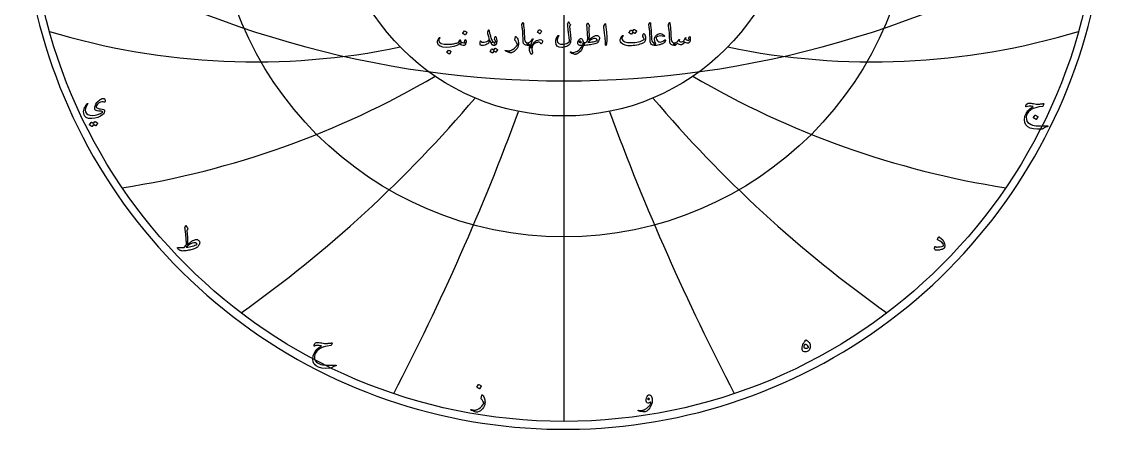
# Model space of a CAD drawing. Header units: millimetres. Extents: x -80 to 80, y -80 to 82.
# Drawn here: x -80.4 to 80.4, y -80.4 to -20 of the extents above; entities that cross this region are included whole.
import ezdxf

# ---------------------------------------------------------------- set-up
doc = ezdxf.new("R2010")
doc.units = ezdxf.units.MM
for name, color, linetype in [('CUT_OUTER', 1, 'Continuous'), ('ENGRAVE', 7, 'Continuous'), ('ENGRAVE_FINE', 8, 'Continuous'), ('TEXT', 5, 'Continuous')]:
    doc.layers.add(name, color=color, linetype=linetype)

msp = doc.modelspace()

# ---------------------------------------------------------------- linework, layer by layer
at = {"layer": 'CUT_OUTER'}
msp.add_arc((-0.0002, -0.0002), 80.3699, 149.413866, 87.803582, dxfattribs=at)
at = {"layer": 'ENGRAVE'}
for points in [[(0, -79.2), (0, 79.2)], [(0, -79.2), (0, -33.9362)]]:
    msp.add_lwpolyline(points, dxfattribs=at)
for radius in [79.2, 51.8435, 33.9362]:
    msp.add_circle((0, 0), radius, dxfattribs=at)
for centre, radius, start, end in [((-45.7349, 79.2151), 105.1402, 253.125475, 281.775865), ((45.7349, 79.2151), 105.1402, 258.224135, 286.874525), ((-85.845, 85.845), 132.0094, 278.882702, 300.370494), ((85.845, 85.845), 132.0094, 239.629506, 261.117298), ((-157.1939, 90.7559), 188.7705, 305.399857, 319.725052), ((157.1939, 90.7559), 188.7705, 220.274948, 234.600143), ((-349.9692, 93.774), 366.0051, 332.527684, 339.690281), ((349.9692, 93.774), 366.0051, 200.309719, 207.472316)]:
    msp.add_arc(centre, radius, start, end, dxfattribs=at)
at = {"layer": 'ENGRAVE_FINE'}
msp.add_arc((0, 118.9871), 147.7245, 237.678517, 302.321483, dxfattribs=at)
at = {"layer": 'TEXT'}
for points in [[(-6.0914, -20.1269), (-6.0823, -20.1128), (-6.0738, -20.1035), (-6.0659, -20.0988), (-6.0586, -20.0988), (-6.0475, -20.1049), (-6.0375, -20.1234), (-6.0287, -20.1541), (-6.0211, -20.1972), (-5.9825, -20.547), (-5.9509, -20.8705), (-5.9263, -21.1676), (-5.9087, -21.4384), (-5.8974, -21.6699), (-5.887, -21.8775), (-5.8775, -22.061), (-5.8689, -22.2206), (-5.8614, -22.3561), (-5.8554, -22.4677), (-5.8509, -22.5552), (-5.8478, -22.6187), (-5.8062, -22.809), (-5.7143, -22.9489), (-5.572, -23.0385), (-5.3794, -23.0777), (-5.3259, -23.0918), (-5.2916, -23.1246), (-5.2767, -23.1761), (-5.2811, -23.2464), (-5.303, -23.357), (-5.3267, -23.4361), (-5.3522, -23.4835), (-5.3794, -23.4993), (-5.6505, -23.4636), (-5.8502, -23.3564), (-5.9784, -23.1779), (-6.0352, -22.9279), (-6.0441, -22.8083), (-6.0521, -22.6884), (-6.0593, -22.5682), (-6.0656, -22.4478), (-6.0713, -22.327), (-6.0767, -22.206), (-6.0819, -22.0846), (-6.0867, -21.963), (-6.0955, -21.731), (-6.1078, -21.5221), (-6.1236, -21.3364), (-6.1429, -21.1737), (-6.1657, -21.0176), (-6.1921, -20.8511), (-6.2219, -20.6745), (-6.2553, -20.4876), (-6.2597, -20.4539), (-6.2588, -20.4232), (-6.2527, -20.3953), (-6.2413, -20.3705)], [(0.644, -20.0145), (0.6522, -20.0001), (0.6628, -19.9899), (0.6756, -19.9837), (0.6909, -19.9817), (0.7061, -19.9843), (0.719, -19.9922), (0.7295, -20.0054), (0.7377, -20.0239), (0.7813, -20.1313), (0.8279, -20.2241), (0.8773, -20.3023), (0.9297, -20.3658), (0.9453, -20.3886), (0.9497, -20.415), (0.9429, -20.4448), (0.9251, -20.4782), (0.9136, -20.4943), (0.9028, -20.5098), (0.8926, -20.5247), (0.8829, -20.5391), (0.8738, -20.5525), (0.8653, -20.5648), (0.8574, -20.576), (0.8501, -20.5859), (0.8378, -20.6041), (0.829, -20.6257), (0.8238, -20.6509), (0.822, -20.6796), (0.8276, -20.7605), (0.8349, -20.8488), (0.844, -20.9444), (0.8548, -21.0473), (0.8671, -21.1575), (0.8806, -21.275), (0.8952, -21.3999), (0.911, -21.5321), (0.9287, -21.6639), (0.9444, -21.7879), (0.958, -21.904), (0.9696, -22.0122), (0.9794, -22.1127), (0.9877, -22.206), (0.9946, -22.2919), (1, -22.3705), (1.0062, -22.6032), (0.9871, -22.8236), (0.9429, -23.0318), (0.8735, -23.2276), (0.8059, -23.3427), (0.7014, -23.4489), (0.56, -23.5464), (0.3817, -23.6351), (0.1885, -23.7086), (0.007, -23.7604), (-0.1628, -23.7906), (-0.3208, -23.7991), (-0.7166, -23.7446), (-1, -23.5953), (-1.171, -23.3512), (-1.2295, -23.0122), (-1.209, -22.7595), (-1.1429, -22.5122), (-1.031, -22.2701), (-0.8735, -22.0332), (-0.8615, -22.0195), (-0.849, -22.011), (-0.8358, -22.0078), (-0.822, -22.0098), (-0.8074, -22.0154), (-0.7963, -22.0227), (-0.7886, -22.0318), (-0.7845, -22.0426), (-0.7816, -22.0587), (-0.7822, -22.0742), (-0.7863, -22.0891), (-0.7939, -22.1035), (-0.9014, -22.3128), (-0.9754, -22.4911), (-1.0161, -22.6383), (-1.0234, -22.7546), (-0.9453, -23.0048), (-0.7764, -23.1796), (-0.5167, -23.2789), (-0.1663, -23.3026), (0.1496, -23.2683), (0.418, -23.189), (0.6391, -23.0646), (0.8127, -22.8951), (0.809, -22.8132), (0.8027, -22.7177), (0.7938, -22.6083), (0.7822, -22.4852), (0.7677, -22.3481), (0.75, -22.1966), (0.7291, -22.0307), (0.7049, -21.8506), (0.6821, -21.6647), (0.6604, -21.4817), (0.6399, -21.3017), (0.6206, -21.1246), (0.6028, -20.9504), (0.5867, -20.7791), (0.5723, -20.6108), (0.5597, -20.4454), (0.541, -20.2862), (0.5419, -20.268), (0.5445, -20.251), (0.5489, -20.2352), (0.555, -20.2206)], [(3.5012, -20.1831), (3.5123, -20.1711), (3.5223, -20.1632), (3.5311, -20.1594), (3.5387, -20.1597), (3.5477, -20.1638), (3.5562, -20.1714), (3.5641, -20.1825), (3.5715, -20.1972), (3.6012, -20.2604), (3.6294, -20.3189), (3.6562, -20.3728), (3.6815, -20.422), (3.7057, -20.4659), (3.7289, -20.504), (3.7513, -20.5362), (3.7729, -20.5625), (3.7887, -20.5842), (3.7939, -20.607), (3.7887, -20.631), (3.7729, -20.6562), (3.6792, -20.7733), (3.6672, -20.7935), (3.6593, -20.8166), (3.6555, -20.8427), (3.6558, -20.8716), (3.671, -21.0927), (3.6839, -21.2873), (3.6944, -21.4557), (3.7026, -21.5976), (3.7087, -21.7136), (3.7131, -21.8037), (3.7158, -21.8681), (3.7167, -21.9068), (3.7156, -22.0209), (3.7126, -22.1293), (3.7074, -22.2317), (3.7003, -22.3283), (3.6913, -22.4191), (3.6809, -22.504), (3.6691, -22.583), (3.6558, -22.6562), (3.974, -22.4126), (4.2494, -22.2253), (4.4822, -22.0941), (4.6722, -22.0192), (4.7568, -21.9993), (4.8326, -21.9911), (4.8996, -21.9946), (4.9579, -22.0098), (5.0401, -22.0526), (5.1183, -22.1199), (5.1924, -22.2118), (5.2623, -22.3283), (5.2732, -22.3561), (5.2776, -22.388), (5.2755, -22.424), (5.267, -22.4642), (5.2205, -22.6082), (5.1651, -22.7452), (5.101, -22.8752), (5.0281, -22.9981), (4.9573, -23.0772), (4.8572, -23.1457), (4.7278, -23.2036), (4.5691, -23.251), (4.3567, -23.298), (4.1458, -23.3406), (3.9364, -23.3788), (3.7284, -23.4126), (3.5221, -23.4418), (3.3179, -23.4659), (3.1158, -23.4851), (2.9157, -23.4993), (2.8932, -23.4928), (2.8724, -23.4735), (2.8534, -23.4413), (2.8361, -23.3962), (2.8209, -23.3409), (2.8127, -23.2873), (2.8115, -23.2355), (2.8173, -23.1855), (2.8305, -23.1418), (2.8513, -23.1094), (2.8797, -23.088), (2.9157, -23.0777), (2.9636, -23.0751), (3.0088, -23.0719), (3.0514, -23.0681), (3.0914, -23.0637), (3.1287, -23.0593), (3.1634, -23.0555), (3.1954, -23.0523), (3.2248, -23.0496), (3.4871, -22.7967), (3.4895, -22.7857), (3.4918, -22.7715), (3.4942, -22.7541), (3.4965, -22.7335), (3.4989, -22.7096), (3.5012, -22.6825), (3.5035, -22.6522), (3.5059, -22.6187), (3.5079, -22.5823), (3.5094, -22.5432), (3.5103, -22.5015), (3.5106, -22.4571), (3.5106, -22.4104), (3.5106, -22.3617), (3.5106, -22.3109), (3.5106, -22.2581), (3.51, -22.1983), (3.5082, -22.1269), (3.5053, -22.0438), (3.5012, -21.9489), (3.4959, -21.843), (3.4895, -21.7264), (3.4819, -21.5994), (3.4731, -21.4618), (3.4529, -21.1565), (3.4344, -20.915), (3.4178, -20.7373), (3.4028, -20.6234), (3.3908, -20.5502), (3.3829, -20.4946), (3.3791, -20.4565), (3.3794, -20.436), (3.3936, -20.3974), (3.4081, -20.3611), (3.4229, -20.3271), (3.438, -20.2955), (3.4533, -20.2657), (3.469, -20.237), (3.4849, -20.2095), (3.5012, -20.1831)], [(6.0445, -20.3611), (6.0893, -20.2744), (6.1253, -20.244), (6.1526, -20.2698), (6.171, -20.3517), (6.2787, -21.4993), (6.3428, -22.2036), (6.3572, -22.7663), (6.3218, -23.1872), (6.2366, -23.4665), (6.2211, -23.4893), (6.2073, -23.5016), (6.1953, -23.5034), (6.1851, -23.4946), (6.1769, -23.4808), (6.171, -23.463), (6.1675, -23.441), (6.1663, -23.415), (6.1663, -23.2121), (6.1569, -22.9969), (6.1382, -22.7695), (6.1101, -22.5297), (6.104, -22.4671), (6.0855, -22.2979), (6.0548, -22.0221), (6.0117, -21.6398), (5.9087, -20.792), (5.9064, -20.7469), (5.9087, -20.7054), (5.9157, -20.6673), (5.9274, -20.6328)], [(12.7331, -20.1269), (12.7422, -20.1128), (12.7507, -20.1035), (12.7586, -20.0988), (12.7659, -20.0988), (12.777, -20.1049), (12.787, -20.1234), (12.7958, -20.1541), (12.8034, -20.1972), (12.842, -20.547), (12.8736, -20.8705), (12.8982, -21.1676), (12.9158, -21.4384), (12.927, -21.6699), (12.9374, -21.8775), (12.947, -22.061), (12.9556, -22.2206), (12.9631, -22.3561), (12.9691, -22.4677), (12.9736, -22.5552), (12.9767, -22.6187), (13.0182, -22.809), (13.1102, -22.9489), (13.2524, -23.0385), (13.4451, -23.0777), (13.4986, -23.0918), (13.5329, -23.1246), (13.5478, -23.1761), (13.5434, -23.2464), (13.5215, -23.357), (13.4977, -23.4361), (13.4723, -23.4835), (13.4451, -23.4993), (13.174, -23.4636), (12.9743, -23.3564), (12.8461, -23.1779), (12.7893, -22.9279), (12.7804, -22.8083), (12.7723, -22.6884), (12.7652, -22.5682), (12.7589, -22.4478), (12.7532, -22.327), (12.7477, -22.206), (12.7426, -22.0846), (12.7378, -21.963), (12.729, -21.731), (12.7167, -21.5221), (12.7009, -21.3364), (12.6816, -21.1737), (12.6587, -21.0176), (12.6324, -20.8511), (12.6025, -20.6745), (12.5692, -20.4876), (12.5648, -20.4539), (12.5657, -20.4232), (12.5718, -20.3953), (12.5832, -20.3705)], [(15.6324, -20.1269), (15.6415, -20.1128), (15.65, -20.1035), (15.6579, -20.0988), (15.6652, -20.0988), (15.6763, -20.1049), (15.6863, -20.1234), (15.6951, -20.1541), (15.7027, -20.1972), (15.7413, -20.547), (15.7729, -20.8705), (15.7975, -21.1676), (15.8151, -21.4384), (15.8264, -21.6699), (15.8368, -21.8775), (15.8463, -22.061), (15.8549, -22.2206), (15.8624, -22.3561), (15.8684, -22.4677), (15.8729, -22.5552), (15.876, -22.6187), (15.9176, -22.809), (16.0095, -22.9489), (16.1517, -23.0385), (16.3444, -23.0777), (16.3979, -23.0918), (16.4322, -23.1246), (16.4471, -23.1761), (16.4427, -23.2464), (16.4208, -23.357), (16.3971, -23.4361), (16.3716, -23.4835), (16.3444, -23.4993), (16.0733, -23.4636), (15.8736, -23.3564), (15.7454, -23.1779), (15.6886, -22.9279), (15.6797, -22.8083), (15.6716, -22.6884), (15.6645, -22.5682), (15.6582, -22.4478), (15.6525, -22.327), (15.6471, -22.206), (15.6419, -22.0846), (15.6371, -21.963), (15.6283, -21.731), (15.616, -21.5221), (15.6002, -21.3364), (15.5809, -21.1737), (15.5581, -21.0176), (15.5317, -20.8511), (15.5019, -20.6745), (15.4685, -20.4876), (15.4641, -20.4539), (15.465, -20.4232), (15.4711, -20.3953), (15.4825, -20.3705)], [(-15.3608, -22.881), (-15.3562, -22.8834), (-15.352, -22.8857), (-15.348, -22.888), (-15.3444, -22.8904), (-15.3407, -22.893), (-15.3368, -22.8962), (-15.3325, -22.9), (-15.328, -22.9044), (-15.2902, -22.9489), (-15.2753, -23.0122), (-15.2832, -23.0941), (-15.3139, -23.1948), (-15.3423, -23.256), (-15.3713, -23.2944), (-15.4009, -23.3099), (-15.431, -23.3026), (-15.4462, -23.2952), (-15.4591, -23.292), (-15.4697, -23.2929), (-15.4779, -23.2979), (-15.8619, -23.5081), (-16.3209, -23.6562), (-16.8549, -23.7423), (-17.4638, -23.7663), (-17.9562, -23.7241), (-18.328, -23.6117), (-18.5792, -23.429), (-18.7097, -23.1761), (-18.7299, -23.0567), (-18.7343, -22.9372), (-18.7229, -22.8178), (-18.6957, -22.6983), (-18.6585, -22.5927), (-18.6125, -22.4958), (-18.5578, -22.4077), (-18.4943, -22.3283), (-18.4823, -22.3184), (-18.4697, -22.3119), (-18.4565, -22.309), (-18.4427, -22.3096), (-18.4299, -22.3151), (-18.4193, -22.3225), (-18.4111, -22.3315), (-18.4053, -22.3424), (-18.4026, -22.3529), (-18.4041, -22.3658), (-18.4097, -22.381), (-18.4193, -22.3986), (-18.4872, -22.4981), (-18.5317, -22.5953), (-18.5528, -22.6901), (-18.5505, -22.7827), (-18.4392, -23.0145), (-18.1804, -23.1808), (-17.7741, -23.2815), (-17.2203, -23.3166), (-17.0682, -23.3143), (-16.9164, -23.3072), (-16.7649, -23.2955), (-16.6137, -23.2791), (-16.4637, -23.2581), (-16.3157, -23.2323), (-16.1697, -23.2019), (-16.0259, -23.1667), (-15.8862, -23.1269), (-15.7718, -23.0871), (-15.6825, -23.0473), (-15.6184, -23.0075), (-15.5936, -22.9864), (-15.5709, -22.9606), (-15.5503, -22.9302), (-15.5317, -22.8951), (-15.5143, -22.8558), (-15.4972, -22.8131), (-15.4803, -22.7668), (-15.4638, -22.7171), (-15.4574, -22.7019), (-15.4474, -22.689), (-15.4339, -22.6784), (-15.417, -22.6702), (-15.3988, -22.6659), (-15.3818, -22.6667), (-15.366, -22.6729), (-15.3514, -22.6843), (-15.3397, -22.7001), (-15.3327, -22.7194), (-15.3303, -22.7423), (-15.3327, -22.7686)], [(-14.7706, -21.34), (-14.7647, -21.3342), (-14.7565, -21.3307), (-14.746, -21.3295), (-14.7331, -21.3307), (-14.6421, -21.3675), (-14.5563, -21.4126), (-14.4758, -21.4659), (-14.4006, -21.5274), (-14.3932, -21.5367), (-14.39, -21.5461), (-14.3909, -21.5555), (-14.3959, -21.5648), (-14.616, -21.9208), (-14.6242, -21.9293), (-14.6348, -21.9314), (-14.6476, -21.927), (-14.6629, -21.9161), (-14.676, -21.9068), (-14.6968, -21.8927), (-14.7252, -21.874), (-14.7612, -21.8506), (-14.8054, -21.8225), (-14.8584, -21.7897), (-14.9202, -21.7522), (-14.9907, -21.71), (-15.0001, -21.703), (-15.0048, -21.696), (-15.0048, -21.689), (-15.0001, -21.6819)], [(-11.1078, -21.2791), (-11.0809, -21.4019), (-11.0516, -21.5268), (-11.02, -21.6537), (-10.986, -21.7826), (-10.9497, -21.9142), (-10.9111, -22.049), (-10.8701, -22.1871), (-10.8268, -22.3283), (-10.7392, -22.5824), (-10.6593, -22.7733), (-10.587, -22.9009), (-10.5223, -22.9653), (-10.4658, -23.0037), (-10.4087, -23.0578), (-10.3511, -23.1278), (-10.2928, -23.2136), (-10.2378, -23.3198), (-10.2225, -23.3998), (-10.2471, -23.4533), (-10.3115, -23.4806), (-10.5197, -23.4595), (-10.7038, -23.3213), (-10.8639, -23.066), (-11.0001, -22.6937), (-11.003, -22.6875), (-11.0071, -22.6831), (-11.0124, -22.6805), (-11.0188, -22.6796), (-11.0235, -22.6805), (-11.0282, -22.6831), (-11.0329, -22.6875), (-11.0375, -22.6937), (-11.0507, -22.754), (-11.0668, -22.8178), (-11.0858, -22.8851), (-11.1078, -22.956), (-11.1318, -23.023), (-11.157, -23.0789), (-11.1833, -23.1237), (-11.2108, -23.1574), (-11.3098, -23.2437), (-11.4333, -23.3201), (-11.5815, -23.3866), (-11.7542, -23.4431), (-11.9298, -23.4849), (-12.082, -23.5028), (-12.2109, -23.4967), (-12.3162, -23.4665), (-12.4064, -23.391), (-12.4474, -23.2581), (-12.4392, -23.0678), (-12.3818, -22.8201), (-12.3763, -22.8119), (-12.3689, -22.8061), (-12.3599, -22.8026), (-12.349, -22.8014), (-12.3361, -22.8029), (-12.3256, -22.8072), (-12.3174, -22.8146), (-12.3116, -22.8248), (-12.2893, -22.8766), (-12.2647, -22.9197), (-12.2378, -22.9539), (-12.2085, -22.9794), (-12.1172, -23.0133), (-11.9931, -23.0215), (-11.8361, -23.004), (-11.6464, -22.9606), (-11.4442, -22.8957), (-11.287, -22.8225), (-11.1748, -22.7411), (-11.1078, -22.6515), (-11.0967, -22.5608), (-11.1148, -22.4056), (-11.1623, -22.186), (-11.2389, -21.9021), (-11.2758, -21.7525), (-11.2975, -21.6316), (-11.3039, -21.5394), (-11.2952, -21.4759), (-11.2062, -21.2229), (-11.1965, -21.1963), (-11.1863, -21.1773), (-11.1754, -21.1658), (-11.164, -21.162), (-11.15, -21.1694), (-11.1359, -21.1913), (-11.1219, -21.2279), (-11.1078, -21.2791)], [(-10.1617, -22.792), (-10.1892, -22.7461), (-10.2155, -22.7065), (-10.2407, -22.6735), (-10.2647, -22.6468), (-10.282, -22.624), (-10.2916, -22.5976), (-10.2937, -22.5678), (-10.2881, -22.5344), (-10.1898, -22.1784), (-10.176, -22.1474), (-10.1581, -22.1386), (-10.1362, -22.1521), (-10.1101, -22.1878), (-10.0709, -22.2636), (-10.0375, -22.3553), (-10.01, -22.4627), (-9.9884, -22.5859), (-9.9758, -22.7042), (-9.9708, -22.8201), (-9.9734, -22.9337), (-9.9837, -23.045), (-10.0004, -23.1418), (-10.0223, -23.2265), (-10.0495, -23.2988), (-10.082, -23.3588), (-10.1221, -23.4033), (-10.1769, -23.4384), (-10.2463, -23.4642), (-10.3303, -23.4806), (-10.4163, -23.4838), (-10.4966, -23.47), (-10.5709, -23.4393), (-10.6394, -23.3916), (-10.6924, -23.331), (-10.7202, -23.2616), (-10.7228, -23.1834), (-10.7003, -23.0965), (-10.6643, -23.0253), (-10.6218, -22.9805), (-10.573, -22.9621), (-10.5176, -22.97), (-10.39, -23.0007), (-10.2788, -23.004), (-10.1839, -22.9797), (-10.1055, -22.9279), (-10.1037, -22.9141), (-10.1125, -22.8869), (-10.1318, -22.8462), (-10.1617, -22.792)], [(-7.1687, -22.1925), (-7.166, -22.184), (-7.1628, -22.1773), (-7.159, -22.1723), (-7.1546, -22.1691), (-7.1414, -22.1679), (-7.1253, -22.1738), (-7.1063, -22.1866), (-7.0844, -22.2065), (-6.9989, -22.3081), (-6.9251, -22.4255), (-6.863, -22.5587), (-6.8127, -22.7077), (-6.7735, -22.8681), (-6.7495, -23.0262), (-6.7407, -23.182), (-6.7471, -23.3354), (-6.7887, -23.5373), (-6.8572, -23.7311), (-6.9526, -23.9167), (-7.075, -24.0941), (-7.2214, -24.2549), (-7.3888, -24.3857), (-7.5773, -24.4867), (-7.7869, -24.5578), (-7.8431, -24.5698), (-7.8993, -24.5731), (-7.9556, -24.5675), (-8.0118, -24.5532), (-8.1413, -24.5079), (-8.2583, -24.4659), (-8.3626, -24.4271), (-8.4544, -24.3916), (-8.5333, -24.3592), (-8.599, -24.3301), (-8.6515, -24.3042), (-8.6909, -24.2815), (-8.6991, -24.2745), (-8.705, -24.2674), (-8.7085, -24.2604), (-8.7097, -24.2534), (-8.7088, -24.2443), (-8.7061, -24.2358), (-8.7018, -24.2279), (-8.6956, -24.2206), (-8.6877, -24.215), (-8.678, -24.2124), (-8.6666, -24.2127), (-8.6535, -24.2159), (-8.5732, -24.2374), (-8.4965, -24.2551), (-8.4234, -24.2691), (-8.3537, -24.2792), (-8.2869, -24.2854), (-8.2225, -24.2879), (-8.1605, -24.2866), (-8.1008, -24.2815), (-8.0412, -24.272), (-7.9796, -24.2575), (-7.9159, -24.238), (-7.8502, -24.2136), (-7.7824, -24.1839), (-7.7126, -24.1486), (-7.6407, -24.1078), (-7.5668, -24.0614), (-7.3592, -23.9121), (-7.1815, -23.7499), (-7.0337, -23.5748), (-6.9157, -23.3869), (-6.9081, -23.3717), (-6.904, -23.3541), (-6.9034, -23.3342), (-6.9064, -23.3119), (-6.9555, -23.1805), (-7.0328, -23.0344), (-7.1382, -22.8737), (-7.2717, -22.6983), (-7.2776, -22.6872), (-7.2811, -22.6773), (-7.2822, -22.6685), (-7.2811, -22.6609)], [(-4.63, -23.4618), (-4.6815, -23.5725), (-4.719, -23.689), (-4.7424, -23.8114), (-4.7518, -23.9396), (-4.7477, -24.0731), (-4.7307, -24.2112), (-4.7008, -24.3541), (-4.6581, -24.5016), (-4.6528, -24.5212), (-4.6511, -24.5379), (-4.6528, -24.5517), (-4.6581, -24.5625), (-4.8267, -24.8014), (-4.8422, -24.8187), (-4.856, -24.8283), (-4.868, -24.8304), (-4.8783, -24.8248), (-5.0387, -24.5499), (-5.1171, -24.2124), (-5.1136, -23.8122), (-5.0281, -23.3494), (-5.1098, -23.415), (-5.1956, -23.4618), (-5.2855, -23.4899), (-5.3794, -23.4993), (-5.3996, -23.4931), (-5.4181, -23.4747), (-5.4348, -23.444), (-5.4497, -23.4009), (-5.4582, -23.375), (-5.4649, -23.3488), (-5.4699, -23.3223), (-5.4731, -23.2955), (-5.4754, -23.2688), (-5.4778, -23.2423), (-5.4801, -23.2161), (-5.4825, -23.1902), (-5.4795, -23.1427), (-5.4614, -23.1082), (-5.428, -23.0865), (-5.3794, -23.0777), (-5.1883, -23.035), (-5.0082, -22.9302), (-4.8393, -22.7633), (-4.6815, -22.5344), (-4.6602, -22.5054), (-4.6382, -22.4887), (-4.6157, -22.4844), (-4.5925, -22.4923), (-4.5756, -22.5072), (-4.5668, -22.5239), (-4.5662, -22.5423), (-4.5738, -22.5625), (-4.6152, -22.6357), (-4.6552, -22.7101), (-4.6937, -22.7856), (-4.7307, -22.8623), (-4.7663, -22.9402), (-4.8004, -23.0192), (-4.833, -23.0994), (-4.8642, -23.1808), (-4.9333, -23.4024), (-4.9719, -23.5941), (-4.9801, -23.756), (-4.9579, -23.888), (-4.9558, -23.8921), (-4.9544, -23.8951), (-4.9535, -23.8968), (-4.9532, -23.8974), (-4.9529, -23.8968), (-4.952, -23.8951), (-4.9506, -23.8921), (-4.9485, -23.888), (-4.92, -23.8209), (-4.8905, -23.7551), (-4.8602, -23.6909), (-4.8291, -23.6281), (-4.7967, -23.5665), (-4.7629, -23.5057), (-4.7276, -23.4459), (-4.6909, -23.3869), (-4.6643, -23.3459), (-4.6405, -23.3213), (-4.6198, -23.3131), (-4.6019, -23.3213), (-4.5931, -23.3389), (-4.5949, -23.3681), (-4.6072, -23.4091), (-4.63, -23.4618)], [(-3.7073, -21.1667), (-3.7014, -21.1609), (-3.6932, -21.1574), (-3.6827, -21.1562), (-3.6698, -21.1574), (-3.5788, -21.1942), (-3.493, -21.2393), (-3.4125, -21.2926), (-3.3373, -21.3541), (-3.3299, -21.3634), (-3.3267, -21.3728), (-3.3276, -21.3822), (-3.3326, -21.3915), (-3.5527, -21.7475), (-3.5609, -21.756), (-3.5715, -21.7581), (-3.5843, -21.7537), (-3.5996, -21.7428), (-3.6127, -21.7335), (-3.6335, -21.7194), (-3.6619, -21.7007), (-3.6979, -21.6773), (-3.7421, -21.6492), (-3.7951, -21.6164), (-3.8569, -21.5789), (-3.9274, -21.5367), (-3.9368, -21.5297), (-3.9415, -21.5227), (-3.9415, -21.5157), (-3.9368, -21.5086)], [(2.822, -23.5508), (2.7123, -23.9364), (2.5281, -24.2592), (2.2696, -24.5195), (1.9368, -24.7171), (1.8902, -24.7371), (1.8443, -24.7552), (1.7989, -24.7711), (1.7541, -24.785), (1.7102, -24.7966), (1.6675, -24.8055), (1.6259, -24.8118), (1.5855, -24.8155), (1.4848, -24.8011), (1.3513, -24.7487), (1.185, -24.6583), (0.986, -24.5297), (0.9646, -24.5113), (0.952, -24.4934), (0.9482, -24.4762), (0.9532, -24.4595), (0.9643, -24.4466), (0.9789, -24.4407), (0.9971, -24.4419), (1.0187, -24.4501), (1.2257, -24.5172), (1.4579, -24.5169), (1.7152, -24.4492), (1.9977, -24.3143), (2.2284, -24.1577), (2.4192, -23.9735), (2.5703, -23.7619), (2.6815, -23.5227), (2.6806, -23.5142), (2.678, -23.5075), (2.6736, -23.5025), (2.6675, -23.4993), (2.5062, -23.4899), (2.3689, -23.4712), (2.2556, -23.4431), (2.1663, -23.4056), (2.0972, -23.3476), (2.0539, -23.2674), (2.0363, -23.165), (2.0445, -23.0403), (2.0471, -23.0237), (2.0504, -23.0069), (2.0542, -22.9898), (2.0586, -22.9724), (2.0635, -22.9543), (2.0691, -22.9355), (2.0752, -22.9157), (2.082, -22.8951), (2.137, -22.7613), (2.2038, -22.6503), (2.2822, -22.5622), (2.3724, -22.4969), (2.4646, -22.4612), (2.5492, -22.4618), (2.6262, -22.4987), (2.6956, -22.5719), (2.7562, -22.6738), (2.8021, -22.792), (2.8334, -22.9267), (2.8501, -23.0777), (2.8594, -23.0776), (2.8683, -23.0772), (2.8769, -23.0764), (2.8853, -23.0754), (2.8936, -23.0744), (2.9022, -23.0736), (2.9112, -23.0732), (2.9204, -23.0731), (2.952, -23.0798), (2.9766, -23.1), (2.9942, -23.1337), (3.0047, -23.1808), (3.0091, -23.2326), (3.0082, -23.285), (3.0021, -23.338), (2.9907, -23.3916), (2.9757, -23.4387), (2.959, -23.4724), (2.9406, -23.4926), (2.9204, -23.4993), (2.8314, -23.4993), (2.8308, -23.5078), (2.8291, -23.5192), (2.8261, -23.5335), (2.822, -23.5508)], [(4.5082, -22.4407), (4.4845, -22.4416), (4.4602, -22.4442), (4.4353, -22.4486), (4.4099, -22.4548), (4.1798, -22.5452), (3.9532, -22.6714), (3.7301, -22.8333), (3.5106, -23.0309), (3.7298, -23.0104), (3.938, -22.9864), (4.135, -22.9589), (4.3209, -22.9279), (4.4956, -22.893), (4.6593, -22.8541), (4.8118, -22.8111), (4.9532, -22.7639), (4.9664, -22.7584), (4.9731, -22.751), (4.9734, -22.742), (4.9672, -22.7311), (4.8665, -22.6076), (4.7565, -22.518), (4.637, -22.4624), (4.5082, -22.4407)], [(11.8806, -21.7569), (11.9121, -21.7964), (11.9409, -21.84), (11.9671, -21.8877), (11.9907, -21.9396), (12.0116, -21.9952), (12.0299, -22.0543), (12.0456, -22.117), (12.0586, -22.1831), (12.0756, -22.316), (12.0797, -22.4478), (12.0709, -22.5783), (12.0493, -22.7077), (12.0165, -22.8231), (11.9743, -22.9161), (11.9228, -22.987), (11.8619, -23.0356), (11.6687, -23.1378), (11.4638, -23.2288), (11.2471, -23.3087), (11.0188, -23.3775), (10.7788, -23.4346), (10.527, -23.4794), (10.2635, -23.5119), (9.9884, -23.5321), (9.4725, -23.5268), (9.0492, -23.4548), (8.7184, -23.316), (8.4801, -23.1105), (8.3824, -22.9498), (8.3373, -22.7768), (8.3449, -22.5915), (8.4052, -22.3939), (8.4256, -22.3513), (8.4491, -22.3078), (8.4759, -22.2635), (8.5059, -22.2182), (8.5391, -22.1721), (8.5756, -22.1252), (8.6152, -22.0773), (8.6581, -22.0286), (8.6725, -22.0148), (8.6874, -22.0063), (8.7029, -22.0031), (8.719, -22.0051), (8.7299, -22.0092), (8.7389, -22.0168), (8.7463, -22.028), (8.7518, -22.0426), (8.7544, -22.0564), (8.753, -22.0695), (8.7474, -22.0821), (8.7378, -22.0941), (8.6977, -22.1418), (8.6616, -22.1913), (8.6297, -22.2425), (8.6019, -22.2955), (8.5829, -22.3462), (8.5727, -22.3951), (8.5712, -22.4422), (8.5785, -22.4876), (8.7249, -22.7525), (9.0001, -22.9384), (9.404, -23.0452), (9.9368, -23.0731), (10.2297, -23.0618), (10.5089, -23.0373), (10.7742, -22.9997), (11.0258, -22.9489), (11.264, -22.885), (11.489, -22.8078), (11.7007, -22.7175), (11.8994, -22.614), (11.8801, -22.5174), (11.8361, -22.4103), (11.7676, -22.2926), (11.6745, -22.1644), (11.6716, -22.1521), (11.6722, -22.1293), (11.6763, -22.0959), (11.6839, -22.052), (11.686, -22.0476), (11.6874, -22.0438), (11.6883, -22.0406), (11.6886, -22.0379), (11.7038, -21.9782), (11.7261, -21.9115), (11.7553, -21.8377), (11.7916, -21.7569), (11.8077, -21.7323), (11.8279, -21.7241), (11.8522, -21.7323), (11.8806, -21.7569)], [(10.3537, -21.1339), (10.3596, -21.1281), (10.3677, -21.1246), (10.3783, -21.1234), (10.3912, -21.1246), (10.4373, -21.1418), (10.4819, -21.1609), (10.5251, -21.1816), (10.5668, -21.2042), (10.6074, -21.2288), (10.647, -21.2557), (10.6858, -21.285), (10.7237, -21.3166), (10.731, -21.3263), (10.7343, -21.3365), (10.7334, -21.3473), (10.7284, -21.3588), (10.5036, -21.7147), (10.4974, -21.7194), (10.4884, -21.7194), (10.4764, -21.7147), (10.4614, -21.7054), (10.4512, -21.6967), (10.4345, -21.6849), (10.4114, -21.6698), (10.3818, -21.6515), (10.3455, -21.6297), (10.3022, -21.6041), (10.2518, -21.5747), (10.1944, -21.5414), (10.0165, -21.8178), (10.0083, -21.8263), (9.9977, -21.8283), (9.9848, -21.8239), (9.9696, -21.8131), (9.9564, -21.8037), (9.9357, -21.7897), (9.9073, -21.7709), (9.8713, -21.7475), (9.8271, -21.7194), (9.7741, -21.6866), (9.7123, -21.6492), (9.6417, -21.607), (9.6344, -21.6), (9.6312, -21.593), (9.6321, -21.5859), (9.6371, -21.5789), (9.8666, -21.237), (9.8724, -21.2311), (9.8806, -21.2276), (9.8912, -21.2264), (9.904, -21.2276), (9.9433, -21.2403), (9.9813, -21.2551), (10.0182, -21.272), (10.0539, -21.2908), (10.0885, -21.3115), (10.1218, -21.3336), (10.154, -21.3571), (10.1851, -21.3822)], [(15.0235, -22.7358), (14.8971, -23.0168), (14.881, -23.0447), (14.8654, -23.0672), (14.8505, -23.0845), (14.8362, -23.0965), (14.7633, -23.1464), (14.6851, -23.1931), (14.6017, -23.2366), (14.513, -23.2768), (14.4193, -23.3144), (14.3209, -23.35), (14.2179, -23.3835), (14.1102, -23.415), (13.9088, -23.4642), (13.7308, -23.4946), (13.5762, -23.5063), (13.4451, -23.4993), (13.395, -23.4765), (13.3619, -23.4314), (13.3458, -23.364), (13.3467, -23.2745), (13.3587, -23.1937), (13.376, -23.1339), (13.3985, -23.0953), (13.4263, -23.0777), (13.431, -23.0777), (13.4357, -23.0777), (13.4404, -23.0777), (13.4451, -23.0777), (13.4799, -23.0813), (13.5141, -23.0824), (13.5478, -23.0813), (13.5809, -23.0777), (13.5241, -22.9937), (13.4802, -22.9009), (13.4491, -22.7993), (13.431, -22.689), (13.4284, -22.4914), (13.4626, -22.3154), (13.5338, -22.1612), (13.6418, -22.0286), (13.7808, -21.9047), (13.917, -21.8096), (14.0501, -21.7431), (14.1804, -21.7054), (14.3209, -21.7057), (14.4802, -21.7581), (14.6582, -21.8626), (14.8549, -22.0192), (14.8771, -22.0435), (14.8877, -22.0695), (14.8865, -22.0973), (14.8736, -22.1269), (14.8552, -22.1497), (14.8326, -22.162), (14.806, -22.1638), (14.7753, -22.155), (14.5548, -22.0912), (14.3338, -22.0684), (14.1122, -22.0865), (13.89, -22.1456), (13.8019, -22.1828), (13.7343, -22.2241), (13.6871, -22.2695), (13.6605, -22.319), (13.6541, -22.3816), (13.6722, -22.4618), (13.715, -22.5596), (13.7823, -22.6749), (13.8643, -22.7914), (13.9415, -22.8787), (14.0141, -22.9366), (14.0821, -22.9653), (14.2299, -22.98), (14.3783, -22.963), (14.5273, -22.9144), (14.6769, -22.8342), (14.8127, -22.7405), (14.883, -22.696), (14.9392, -22.6702), (14.9814, -22.6632), (15.0095, -22.6749), (15.0209, -22.6893), (15.027, -22.7042), (15.0279, -22.7197), (15.0235, -22.7358)], [(18.616, -22.1644), (18.6263, -22.1574), (18.6383, -22.1597), (18.6521, -22.1714), (18.6676, -22.1925), (18.6843, -22.2282), (18.6968, -22.2791), (18.7053, -22.3453), (18.7097, -22.4267), (18.7112, -22.5192), (18.7062, -22.6094), (18.6948, -22.6972), (18.6769, -22.7827), (18.6248, -22.9489), (18.5669, -23.0684), (18.503, -23.141), (18.4334, -23.1667), (18.2686, -23.1571), (18.116, -23.114), (17.9758, -23.0376), (17.8479, -22.9279), (17.7601, -23.1009), (17.6559, -23.2358), (17.5352, -23.3327), (17.3982, -23.3916), (17.2545, -23.4044), (17.109, -23.3681), (16.9618, -23.2827), (16.8128, -23.148), (16.6921, -23.3017), (16.5739, -23.4115), (16.458, -23.4773), (16.3444, -23.4993), (16.3215, -23.4864), (16.2999, -23.4478), (16.2794, -23.3834), (16.2601, -23.2932), (16.253, -23.2042), (16.2647, -23.1386), (16.2952, -23.0965), (16.3444, -23.0777), (16.5604, -23.0289), (16.7495, -22.9337), (16.9117, -22.7923), (17.0469, -22.6047), (17.0543, -22.5944), (17.0622, -22.5871), (17.0707, -22.5827), (17.0797, -22.5812), (17.0909, -22.5824), (17.1008, -22.5859), (17.1096, -22.5918), (17.1172, -22.6), (17.1216, -22.6252), (17.1114, -22.6679), (17.0865, -22.7282), (17.0469, -22.8061), (17.0988, -22.8661), (17.1793, -22.9103), (17.2885, -22.9387), (17.4263, -22.9513), (17.5982, -22.9153), (17.7484, -22.7979), (17.8769, -22.5991), (17.9837, -22.319), (17.989, -22.3046), (17.9954, -22.2944), (18.003, -22.2882), (18.0118, -22.2862), (18.025, -22.2873), (18.0364, -22.2908), (18.0461, -22.2967), (18.054, -22.3049), (18.0598, -22.3166), (18.0633, -22.3283), (18.0645, -22.34), (18.0633, -22.3517), (18.0165, -22.5485), (18.0713, -22.5971), (18.1371, -22.6398), (18.2141, -22.6767), (18.3022, -22.7077), (18.388, -22.7279), (18.4533, -22.7323), (18.4981, -22.7209), (18.5224, -22.6937), (18.5303, -22.6521), (18.5259, -22.593), (18.5092, -22.5163), (18.4802, -22.422), (18.4852, -22.3954), (18.5095, -22.3435), (18.5531, -22.2666), (18.616, -22.1644)], [(-15.5013, -23.2557), (-15.5522, -23.2074), (-15.5786, -23.1468), (-15.5803, -23.0739), (-15.5575, -22.9887), (-15.508, -22.9123), (-15.4626, -22.8658), (-15.4214, -22.8491), (-15.3842, -22.8623), (-15.2085, -22.9785), (-15.0329, -23.0602), (-14.8572, -23.1073), (-14.6816, -23.1199), (-14.6754, -23.1187), (-14.6711, -23.1152), (-14.6684, -23.1094), (-14.6675, -23.1012), (-14.6719, -23.0856), (-14.6851, -23.0625), (-14.7071, -23.0318), (-14.7378, -22.9934), (-14.7437, -22.9817), (-14.7472, -22.97), (-14.7483, -22.9583), (-14.7472, -22.9466), (-14.6348, -22.6234), (-14.6295, -22.6111), (-14.623, -22.6023), (-14.6154, -22.5971), (-14.6067, -22.5953), (-14.5979, -22.5968), (-14.5903, -22.6012), (-14.5838, -22.6085), (-14.5785, -22.6187), (-14.5434, -22.7238), (-14.5223, -22.8283), (-14.5153, -22.9322), (-14.5223, -23.0356), (-14.5452, -23.1641), (-14.5762, -23.2686), (-14.6154, -23.3491), (-14.6629, -23.4056), (-14.6989, -23.4366), (-14.7319, -23.4595), (-14.7621, -23.4741), (-14.7893, -23.4806), (-14.9462, -23.4841), (-15.1172, -23.4478), (-15.3022, -23.3717), (-15.5013, -23.2557)], [(-10.246, -23.9162), (-10.2401, -23.9103), (-10.2319, -23.9068), (-10.2214, -23.9056), (-10.2085, -23.9068), (-10.1624, -23.9241), (-10.1177, -23.9431), (-10.0746, -23.9639), (-10.0329, -23.9864), (-9.9923, -24.011), (-9.9526, -24.0379), (-9.9139, -24.0672), (-9.8759, -24.0988), (-9.8686, -24.1085), (-9.8654, -24.1187), (-9.8663, -24.1296), (-9.8713, -24.141), (-10.0961, -24.497), (-10.1022, -24.5016), (-10.1113, -24.5016), (-10.1233, -24.497), (-10.1382, -24.4876), (-10.1485, -24.4789), (-10.1652, -24.4671), (-10.1883, -24.452), (-10.2179, -24.4337), (-10.2542, -24.4119), (-10.2975, -24.3863), (-10.3478, -24.3569), (-10.4052, -24.3236), (-10.5832, -24.6), (-10.5914, -24.6085), (-10.6019, -24.6105), (-10.6148, -24.6061), (-10.63, -24.5953), (-10.6432, -24.5859), (-10.664, -24.5719), (-10.6924, -24.5532), (-10.7284, -24.5297), (-10.7726, -24.5016), (-10.8256, -24.4688), (-10.8874, -24.4314), (-10.9579, -24.3892), (-10.9652, -24.3822), (-10.9685, -24.3752), (-10.9676, -24.3681), (-10.9626, -24.3611), (-10.7331, -24.0192), (-10.7272, -24.0133), (-10.719, -24.0098), (-10.7085, -24.0087), (-10.6956, -24.0098), (-10.6564, -24.0226), (-10.6183, -24.0373), (-10.5815, -24.0542), (-10.5457, -24.0731), (-10.5112, -24.0937), (-10.4778, -24.1158), (-10.4456, -24.1394), (-10.4146, -24.1644)], [(-3.4497, -23.2089), (-3.5103, -23.114), (-3.589, -23.0496), (-3.6859, -23.0157), (-3.801, -23.0122), (-3.8662, -23.0205), (-3.9309, -23.0315), (-3.995, -23.0451), (-4.0586, -23.0613), (-4.1215, -23.0808), (-4.1839, -23.1041), (-4.2456, -23.1312), (-4.3068, -23.162), (-4.4116, -23.2323), (-4.5106, -23.3307), (-4.6037, -23.4571), (-4.6909, -23.6117), (-4.7158, -23.6465), (-4.7389, -23.6667), (-4.7603, -23.6723), (-4.7799, -23.6632), (-4.7963, -23.6451), (-4.8033, -23.6234), (-4.801, -23.5982), (-4.7893, -23.5695), (-4.7714, -23.5318), (-4.7553, -23.4981), (-4.741, -23.4685), (-4.7284, -23.4431), (-4.7172, -23.4214), (-4.7073, -23.4033), (-4.6985, -23.3886), (-4.6909, -23.3775), (-4.6221, -23.2739), (-4.5516, -23.1784), (-4.4792, -23.0912), (-4.4052, -23.0122), (-4.3294, -22.941), (-4.2518, -22.8775), (-4.1725, -22.8216), (-4.0914, -22.7733), (-3.8832, -22.6787), (-3.6897, -22.6293), (-3.5109, -22.6249), (-3.3466, -22.6656), (-3.2767, -22.701), (-3.226, -22.7464), (-3.1947, -22.8017), (-3.1827, -22.867), (-3.1897, -22.956), (-3.2155, -23.0403), (-3.26, -23.1199), (-3.3232, -23.1948), (-3.3645, -23.2273), (-3.3993, -23.2405), (-3.4277, -23.2344), (-3.4497, -23.2089)], [(2.5972, -23.0262), (2.548, -22.9404), (2.4942, -22.8798), (2.4356, -22.8444), (2.3724, -22.8342), (2.3346, -22.8441), (2.301, -22.8599), (2.2714, -22.8816), (2.2459, -22.9091), (2.2377, -22.9238), (2.2365, -22.9396), (2.2424, -22.9565), (2.2553, -22.9747), (2.3036, -23.0171), (2.3736, -23.0461), (2.4652, -23.0616), (2.5785, -23.0637), (2.5902, -23.0613), (2.5972, -23.0543), (2.5995, -23.0426), (2.5972, -23.0262)], [(-17.1359, -24.1831), (-17.1301, -24.1773), (-17.1219, -24.1738), (-17.1114, -24.1726), (-17.0985, -24.1738), (-17.0074, -24.2107), (-16.9217, -24.2557), (-16.8412, -24.309), (-16.7659, -24.3705), (-16.7586, -24.3799), (-16.7554, -24.3892), (-16.7563, -24.3986), (-16.7612, -24.408), (-16.9814, -24.7639), (-16.9896, -24.7724), (-17.0001, -24.7745), (-17.013, -24.7701), (-17.0282, -24.7592), (-17.0414, -24.7499), (-17.0622, -24.7358), (-17.0906, -24.7171), (-17.1266, -24.6937), (-17.1708, -24.6656), (-17.2238, -24.6328), (-17.2855, -24.5953), (-17.3561, -24.5532), (-17.3655, -24.5461), (-17.3701, -24.5391), (-17.3701, -24.5321), (-17.3655, -24.5251)], [(-68.1471, -31.8901), (-68.3088, -31.8361), (-68.4893, -31.8339), (-68.6885, -31.8836), (-68.9065, -31.985), (-69.0448, -32.0818), (-69.16, -32.1974), (-69.2521, -32.3317), (-69.3212, -32.4847), (-69.328, -32.5153), (-69.3286, -32.5471), (-69.323, -32.5802), (-69.3112, -32.6146), (-69.2318, -32.7213), (-69.0988, -32.8019), (-68.9121, -32.8562), (-68.6717, -32.8843), (-68.4343, -32.9096), (-68.262, -32.9555), (-68.1546, -33.0221), (-68.1121, -33.1092), (-68.1074, -33.2915), (-68.1433, -33.4539), (-68.2198, -33.5963), (-68.3369, -33.7187), (-68.7088, -33.9726), (-69.1051, -34.1596), (-69.5257, -34.2798), (-69.9707, -34.3332), (-70.4565, -34.2995), (-70.82, -34.1534), (-71.0611, -33.8948), (-71.1797, -33.5239), (-71.1866, -33.3203), (-71.1572, -33.0992), (-71.0917, -32.8606), (-70.9899, -32.6046), (-70.9544, -32.5334), (-70.918, -32.4647), (-70.8807, -32.3985), (-70.8425, -32.3348), (-70.803, -32.2733), (-70.7619, -32.2136), (-70.7193, -32.1558), (-70.6751, -32.1), (-70.6514, -32.0768), (-70.6301, -32.0675), (-70.6114, -32.0719), (-70.5952, -32.09), (-70.5861, -32.1124), (-70.5839, -32.1349), (-70.5886, -32.1574), (-70.6002, -32.1799), (-70.8056, -32.5109), (-70.9274, -32.8094), (-70.9655, -33.0754), (-70.9199, -33.309), (-70.7732, -33.5551), (-70.5577, -33.7287), (-70.2735, -33.8299), (-69.9207, -33.8586), (-69.4685, -33.8227), (-69.0614, -33.7299), (-68.6991, -33.5804), (-68.3819, -33.374), (-68.3628, -33.3565), (-68.3557, -33.339), (-68.3603, -33.3215), (-68.3769, -33.304), (-68.444, -33.2715), (-68.5605, -33.2441), (-68.7263, -33.2216), (-68.9414, -33.2041), (-69.1603, -33.1772), (-69.3274, -33.1267), (-69.4426, -33.0523), (-69.506, -32.9543), (-69.5354, -32.8391), (-69.5435, -32.7182), (-69.5304, -32.5918), (-69.496, -32.4597), (-69.3845, -32.2002), (-69.23, -31.9613), (-69.0323, -31.743), (-68.7916, -31.5454), (-68.7276, -31.4985), (-68.6654, -31.458), (-68.6051, -31.4236), (-68.5468, -31.3955), (-68.4905, -31.3733), (-68.4368, -31.3568), (-68.3856, -31.3459), (-68.3369, -31.3405), (-68.1464, -31.3583), (-68.0297, -31.4417), (-67.9866, -31.5907), (-68.0172, -31.8052), (-68.0403, -31.863), (-68.0696, -31.8964), (-68.1052, -31.9054), (-68.1471, -31.8901)], [(71.1023, -32.1999), (70.9824, -32.4697), (70.9714, -32.4875), (70.9586, -32.5009), (70.944, -32.51), (70.9274, -32.5146), (70.3732, -32.6021), (69.9094, -32.7095), (69.5363, -32.8369), (69.2537, -32.9843), (68.8575, -33.3075), (68.603, -33.6625), (68.4902, -34.0494), (68.5193, -34.4681), (68.6073, -34.6948), (68.7566, -34.8953), (68.9671, -35.0695), (69.2387, -35.2175), (69.4295, -35.2837), (69.6671, -35.3374), (69.9516, -35.3787), (70.2829, -35.4074), (70.459, -35.4158), (70.6326, -35.4211), (70.8038, -35.4233), (70.9724, -35.4224), (71.1379, -35.4186), (71.2996, -35.4124), (71.4576, -35.4036), (71.6119, -35.3924), (71.6481, -35.3899), (71.6768, -35.3924), (71.6981, -35.3999), (71.7118, -35.4124), (71.7193, -35.4277), (71.7218, -35.4436), (71.7193, -35.4602), (71.7118, -35.4773), (71.7063, -35.4866), (71.6999, -35.4942), (71.6926, -35.5003), (71.6843, -35.5048), (71.6754, -35.5087), (71.6662, -35.5129), (71.6567, -35.5175), (71.6469, -35.5223), (71.5029, -35.5682), (71.3758, -35.616), (71.2656, -35.6656), (71.1722, -35.7172), (71.1124, -35.7543), (71.0579, -35.7858), (71.0088, -35.8118), (70.9649, -35.8321), (70.9269, -35.8477), (70.8956, -35.8595), (70.8707, -35.8677), (70.8525, -35.872), (70.1692, -35.8973), (69.5884, -35.8483), (69.1101, -35.725), (68.7341, -35.5273), (68.4624, -35.2563), (68.3019, -34.9178), (68.2526, -34.5118), (68.3144, -34.0385), (68.4781, -33.5616), (68.7341, -33.1554), (69.0826, -32.8197), (69.5235, -32.5546), (69.2112, -32.495), (68.939, -32.4809), (68.7066, -32.5124), (68.5143, -32.5896), (68.4974, -32.5958), (68.4818, -32.5996), (68.4674, -32.6008), (68.4543, -32.5996), (68.4434, -32.5955), (68.4356, -32.5883), (68.4309, -32.578), (68.4293, -32.5646), (68.4362, -32.5025), (68.4468, -32.4409), (68.4612, -32.3801), (68.4793, -32.3198), (68.543, -32.2027), (68.6442, -32.1162), (68.7828, -32.0603), (68.9589, -32.035), (69.0704, -32.0359), (69.21, -32.0487), (69.3777, -32.0734), (69.5735, -32.1099), (69.7755, -32.1465), (69.9619, -32.1712), (70.1327, -32.184), (70.2879, -32.1849), (70.3625, -32.1816), (70.4415, -32.1768), (70.5249, -32.1704), (70.6127, -32.1624), (70.7048, -32.1526), (70.8013, -32.1405), (70.9021, -32.1263), (71.0073, -32.1099), (71.0676, -32.1081), (71.1035, -32.1224), (71.1151, -32.153), (71.1023, -32.1999)], [(-69.546, -34.7729), (-69.5397, -34.7666), (-69.531, -34.7629), (-69.5198, -34.7616), (-69.506, -34.7629), (-69.4568, -34.7813), (-69.4092, -34.8016), (-69.3632, -34.8238), (-69.3187, -34.8478), (-69.2754, -34.8741), (-69.2331, -34.9028), (-69.1917, -34.934), (-69.1513, -34.9677), (-69.1435, -34.978), (-69.14, -34.989), (-69.141, -35.0005), (-69.1463, -35.0127), (-69.3861, -35.3924), (-69.3927, -35.3974), (-69.4023, -35.3974), (-69.4151, -35.3924), (-69.4311, -35.3824), (-69.442, -35.3732), (-69.4598, -35.3606), (-69.4845, -35.3445), (-69.516, -35.325), (-69.5547, -35.3017), (-69.6009, -35.2744), (-69.6546, -35.243), (-69.7158, -35.2075), (-69.9057, -35.5023), (-69.9144, -35.5114), (-69.9257, -35.5136), (-69.9394, -35.5089), (-69.9557, -35.4973), (-69.9697, -35.4873), (-69.9919, -35.4723), (-70.0222, -35.4524), (-70.0606, -35.4274), (-70.1077, -35.3974), (-70.1643, -35.3624), (-70.2301, -35.3225), (-70.3054, -35.2775), (-70.3132, -35.27), (-70.3166, -35.2625), (-70.3157, -35.255), (-70.3104, -35.2475), (-70.0656, -34.8828), (-70.0593, -34.8766), (-70.0506, -34.8728), (-70.0393, -34.8716), (-70.0256, -34.8728), (-69.9838, -34.8864), (-69.9432, -34.9022), (-69.9038, -34.9201), (-69.8657, -34.9403), (-69.8289, -34.9623), (-69.7933, -34.9858), (-69.7589, -35.011), (-69.7258, -35.0377)], [(69.8133, -33.8186), (69.8195, -33.8124), (69.8283, -33.8086), (69.8395, -33.8074), (69.8532, -33.8086), (69.9504, -33.848), (70.0418, -33.8961), (70.1277, -33.9529), (70.208, -34.0185), (70.2158, -34.0285), (70.2192, -34.0385), (70.2183, -34.0484), (70.213, -34.0584), (69.9781, -34.4381), (69.9694, -34.4472), (69.9582, -34.4494), (69.9444, -34.4447), (69.9282, -34.4331), (69.9141, -34.4232), (69.892, -34.4082), (69.8617, -34.3882), (69.8233, -34.3632), (69.7761, -34.3332), (69.7196, -34.2983), (69.6537, -34.2583), (69.5785, -34.2133), (69.5685, -34.2058), (69.5635, -34.1983), (69.5635, -34.1908), (69.5685, -34.1833)], [(-56.1738, -50.4578), (-56.15, -50.4035), (-56.1288, -50.3554), (-56.1101, -50.3136), (-56.0938, -50.278), (-56.0804, -50.2489), (-56.0701, -50.2268), (-56.0629, -50.2115), (-56.0588, -50.203), (-56.0504, -50.1921), (-56.0401, -50.1843), (-56.0279, -50.1796), (-56.0139, -50.1781), (-56.0023, -50.1799), (-55.9926, -50.1855), (-55.9848, -50.1949), (-55.9789, -50.208), (-55.9527, -50.2717), (-55.9289, -50.3279), (-55.9077, -50.3767), (-55.889, -50.4179), (-55.8782, -50.436), (-55.8659, -50.4553), (-55.852, -50.4759), (-55.8365, -50.4978), (-55.8192, -50.5209), (-55.7997, -50.5453), (-55.778, -50.5709), (-55.7541, -50.5977), (-55.7391, -50.6249), (-55.7341, -50.6514), (-55.7391, -50.6774), (-55.7541, -50.7026), (-55.849, -50.8276), (-55.8618, -50.8478), (-55.8702, -50.8688), (-55.8743, -50.8903), (-55.874, -50.9125), (-55.8253, -51.4624), (-55.7941, -51.908), (-55.7803, -52.2493), (-55.7841, -52.4863), (-55.7892, -52.5748), (-55.7947, -52.6555), (-55.8005, -52.7284), (-55.8065, -52.7935), (-55.8129, -52.8511), (-55.8197, -52.9016), (-55.8267, -52.9448), (-55.834, -52.9809), (-55.6846, -52.8666), (-55.5461, -52.7636), (-55.4186, -52.6717), (-55.3019, -52.5912), (-55.1965, -52.5216), (-55.1027, -52.4625), (-55.0204, -52.4141), (-54.9497, -52.3764), (-54.8239, -52.3201), (-54.7061, -52.2764), (-54.5965, -52.2452), (-54.4951, -52.2265), (-54.4414, -52.2249), (-54.3851, -52.2352), (-54.3264, -52.2574), (-54.2652, -52.2914), (-54.1441, -52.3773), (-54.0554, -52.46), (-53.9992, -52.5397), (-53.9755, -52.6162), (-53.977, -52.7014), (-53.9967, -52.7973), (-54.0345, -52.9038), (-54.0904, -53.0209), (-54.1528, -53.1361), (-54.2103, -53.2319), (-54.2627, -53.3084), (-54.3102, -53.3656), (-54.4076, -53.4377), (-54.575, -53.5192), (-54.8123, -53.6101), (-55.1196, -53.7103), (-55.2908, -53.76), (-55.4649, -53.804), (-55.6418, -53.8424), (-55.8215, -53.8752), (-56.0034, -53.9027), (-56.1869, -53.9252), (-56.3719, -53.9426), (-56.5585, -53.9551), (-56.6267, -53.9414), (-56.6915, -53.9252), (-56.7528, -53.9064), (-56.8108, -53.8852), (-56.8659, -53.8615), (-56.9188, -53.8352), (-56.9695, -53.8065), (-57.0181, -53.7753), (-57.1034, -53.7128), (-57.1742, -53.6504), (-57.2308, -53.5879), (-57.2729, -53.5255), (-57.296, -53.4736), (-57.3004, -53.438), (-57.286, -53.4187), (-57.2529, -53.4155), (-57.1594, -53.4266), (-57.0587, -53.4349), (-56.9508, -53.4404), (-56.8357, -53.443), (-56.7135, -53.4429), (-56.5841, -53.4399), (-56.4475, -53.4341), (-56.3037, -53.4255), (-55.9739, -53.1008), (-55.9678, -52.9703), (-55.9645, -52.8385), (-55.9641, -52.7055), (-55.9664, -52.5712), (-55.9713, -52.4354), (-55.9783, -52.2977), (-55.9875, -52.1581), (-55.9989, -52.0166), (-56.0117, -51.8766), (-56.0251, -51.7412), (-56.0392, -51.6105), (-56.0539, -51.4845), (-56.0685, -51.3629), (-56.0826, -51.2454), (-56.096, -51.1318), (-56.1088, -51.0224), (-56.1208, -50.9211), (-56.1319, -50.8319), (-56.1421, -50.755), (-56.1513, -50.6902), (-56.1596, -50.6372), (-56.1669, -50.5959), (-56.1733, -50.566), (-56.1788, -50.5478), (-56.1822, -50.5272), (-56.1825, -50.5053), (-56.1797, -50.4822), (-56.1738, -50.4578)], [(-55.1046, -52.796), (-55.2979, -52.8763), (-55.513, -53.0021), (-55.75, -53.1735), (-56.0089, -53.3906), (-55.758, -53.3595), (-55.5199, -53.3212), (-55.2946, -53.2758), (-55.0821, -53.2232), (-54.8827, -53.164), (-54.6968, -53.0989), (-54.5243, -53.0279), (-54.3652, -52.9509), (-54.4732, -52.8176), (-54.6325, -52.7473), (-54.8429, -52.7401), (-55.1046, -52.796)], [(55.3644, -52.2065), (55.3842, -52.147), (55.4037, -52.0934), (55.4229, -52.0458), (55.4418, -52.0041), (55.4601, -51.9681), (55.4774, -51.9373), (55.4938, -51.9119), (55.5093, -51.8917), (55.5333, -51.8724), (55.5605, -51.8642), (55.5908, -51.8674), (55.6242, -51.8817), (55.9199, -52.08), (56.1475, -52.3102), (56.3071, -52.5721), (56.3986, -52.866), (56.4114, -52.95), (56.4198, -53.0321), (56.4239, -53.1123), (56.4236, -53.1907), (56.4186, -53.2666), (56.4086, -53.3394), (56.3936, -53.409), (56.3736, -53.4755), (56.3558, -53.5111), (56.3324, -53.5429), (56.3033, -53.5711), (56.2687, -53.5954), (56.1494, -53.6538), (56.0264, -53.7041), (55.8996, -53.7462), (55.7691, -53.7803), (55.6354, -53.8068), (55.4993, -53.8265), (55.3606, -53.8393), (55.2195, -53.8452), (55.0521, -53.8171), (54.9497, -53.7228), (54.9122, -53.5623), (54.9397, -53.3356), (54.9491, -53.3109), (54.9622, -53.2919), (54.9791, -53.2785), (54.9997, -53.2707), (55.0175, -53.2728), (55.0359, -53.2794), (55.0549, -53.2903), (55.0746, -53.3056), (55.1355, -53.3384), (55.2182, -53.3568), (55.3229, -53.3609), (55.4493, -53.3506), (55.7238, -53.3106), (55.9477, -53.2657), (56.121, -53.2157), (56.2437, -53.1607), (56.2499, -53.1532), (56.2537, -53.1408), (56.2549, -53.1233), (56.2537, -53.1008), (56.1691, -52.8647), (56.0051, -52.6561), (55.7619, -52.475), (55.4393, -52.3214), (55.3972, -52.2992), (55.3706, -52.2727), (55.3597, -52.2418), (55.3644, -52.2065)], [(-34.3754, -67.6587), (-34.4953, -67.9285), (-34.5062, -67.9463), (-34.519, -67.9597), (-34.5337, -67.9688), (-34.5503, -67.9735), (-35.1045, -68.0609), (-35.5682, -68.1683), (-35.9414, -68.2957), (-36.224, -68.4431), (-36.6202, -68.7663), (-36.8747, -69.1213), (-36.9874, -69.5082), (-36.9584, -69.927), (-36.8703, -70.1537), (-36.7211, -70.3541), (-36.5106, -70.5284), (-36.239, -70.6764), (-36.0482, -70.7426), (-35.8105, -70.7963), (-35.5261, -70.8375), (-35.1948, -70.8662), (-35.0187, -70.8747), (-34.845, -70.88), (-34.6739, -70.8822), (-34.5053, -70.8812), (-34.3398, -70.8775), (-34.1781, -70.8712), (-34.0201, -70.8625), (-33.8658, -70.8512), (-33.8296, -70.8487), (-33.8008, -70.8512), (-33.7796, -70.8587), (-33.7659, -70.8712), (-33.7584, -70.8865), (-33.7559, -70.9025), (-33.7584, -70.919), (-33.7659, -70.9362), (-33.7713, -70.9454), (-33.7777, -70.953), (-33.7851, -70.9591), (-33.7934, -70.9637), (-33.8023, -70.9676), (-33.8115, -70.9718), (-33.821, -70.9763), (-33.8308, -70.9811), (-33.9748, -71.027), (-34.1019, -71.0748), (-34.2121, -71.1245), (-34.3055, -71.176), (-34.3653, -71.2131), (-34.4197, -71.2447), (-34.4689, -71.2706), (-34.5128, -71.2909), (-34.5507, -71.3065), (-34.5821, -71.3184), (-34.6069, -71.3265), (-34.6252, -71.3309), (-35.3084, -71.3562), (-35.8892, -71.3071), (-36.3676, -71.1838), (-36.7436, -70.9861), (-37.0152, -70.7151), (-37.1757, -70.3766), (-37.2251, -69.9707), (-37.1632, -69.4973), (-36.9996, -69.0205), (-36.7436, -68.6142), (-36.3951, -68.2785), (-35.9542, -68.0134), (-36.2664, -67.9538), (-36.5387, -67.9397), (-36.771, -67.9713), (-36.9634, -68.0484), (-36.9803, -68.0547), (-36.9959, -68.0584), (-37.0102, -68.0597), (-37.0234, -68.0584), (-37.0343, -68.0543), (-37.0421, -68.0472), (-37.0468, -68.0369), (-37.0483, -68.0234), (-37.0415, -67.9613), (-37.0308, -67.8998), (-37.0165, -67.8389), (-36.9984, -67.7786), (-36.9347, -67.6615), (-36.8335, -67.575), (-36.6949, -67.5191), (-36.5187, -67.4938), (-36.4073, -67.4948), (-36.2677, -67.5076), (-36.1, -67.5323), (-35.9042, -67.5688), (-35.7022, -67.6053), (-35.5158, -67.63), (-35.345, -67.6428), (-35.1898, -67.6437), (-35.1151, -67.6404), (-35.0361, -67.6356), (-34.9528, -67.6292), (-34.865, -67.6212), (-34.7729, -67.6114), (-34.6764, -67.5994), (-34.5756, -67.5852), (-34.4703, -67.5688), (-34.4101, -67.5669), (-34.3742, -67.5813), (-34.3626, -67.6119), (-34.3754, -67.6587)], [(35.7543, -67.1591), (35.7971, -67.1394), (35.8455, -67.1354), (35.8995, -67.1469), (35.9592, -67.1741), (36.1075, -67.2734), (36.2327, -67.3864), (36.3348, -67.5132), (36.4138, -67.6537), (36.4685, -67.8002), (36.4975, -67.9497), (36.5009, -68.1024), (36.4788, -68.2583), (36.4385, -68.4003), (36.3826, -68.5268), (36.3111, -68.6376), (36.224, -68.7329), (36.1256, -68.8094), (36.0204, -68.864), (35.9083, -68.8968), (35.7893, -68.9077), (35.6338, -68.8965), (35.507, -68.8528), (35.409, -68.7766), (35.3397, -68.6679), (35.2981, -68.5358), (35.2834, -68.3844), (35.2956, -68.2136), (35.3347, -68.0234), (35.398, -67.8261), (35.4833, -67.6387), (35.5904, -67.4614), (35.7194, -67.294), (35.7237, -67.2862), (35.7269, -67.2728), (35.7287, -67.2537), (35.7294, -67.229), (35.7309, -67.2022), (35.7356, -67.1816), (35.7434, -67.1672), (35.7543, -67.1591)], [(36.229, -68.2333), (36.2499, -68.207), (36.2527, -68.1733), (36.2374, -68.1321), (36.204, -68.0834), (36.0881, -67.9572), (35.9754, -67.8686), (35.8658, -67.8173), (35.7593, -67.8036), (35.7087, -67.8127), (35.6619, -67.8398), (35.6188, -67.8851), (35.5795, -67.9485), (35.5479, -68.0169), (35.5283, -68.0771), (35.5205, -68.1293), (35.5245, -68.1733), (35.5595, -68.2542), (35.6194, -68.312), (35.7044, -68.3466), (35.8143, -68.3582), (35.9358, -68.3504), (36.0454, -68.3269), (36.1431, -68.2879), (36.229, -68.2333)], [(-12.6702, -73.7381), (-12.664, -73.7319), (-12.6552, -73.7281), (-12.644, -73.7269), (-12.6302, -73.7281), (-12.5331, -73.7675), (-12.4416, -73.8156), (-12.3558, -73.8724), (-12.2755, -73.938), (-12.2677, -73.948), (-12.2643, -73.958), (-12.2652, -73.968), (-12.2705, -73.9779), (-12.5053, -74.3577), (-12.5141, -74.3667), (-12.5253, -74.3689), (-12.5391, -74.3642), (-12.5553, -74.3527), (-12.5693, -74.3427), (-12.5915, -74.3277), (-12.6218, -74.3077), (-12.6602, -74.2827), (-12.7074, -74.2527), (-12.7639, -74.2178), (-12.8298, -74.1778), (-12.905, -74.1328), (-12.915, -74.1253), (-12.92, -74.1178), (-12.92, -74.1103), (-12.915, -74.1028)], [(-12.1606, -75.2919), (-12.1578, -75.2829), (-12.1544, -75.2757), (-12.1503, -75.2704), (-12.1456, -75.2669), (-12.1316, -75.2657), (-12.1144, -75.2719), (-12.0941, -75.2857), (-12.0707, -75.3069), (-11.9795, -75.4153), (-11.9008, -75.5405), (-11.8346, -75.6826), (-11.7809, -75.8415), (-11.7391, -76.0126), (-11.7134, -76.1812), (-11.7041, -76.3474), (-11.7109, -76.511), (-11.7553, -76.7264), (-11.8284, -76.9332), (-11.9302, -77.1311), (-12.0607, -77.3204), (-12.2168, -77.4918), (-12.3954, -77.6314), (-12.5965, -77.7391), (-12.8201, -77.815), (-12.88, -77.8278), (-12.94, -77.8312), (-12.9999, -77.8253), (-13.0599, -77.81), (-13.1981, -77.7617), (-13.3228, -77.7169), (-13.4341, -77.6755), (-13.532, -77.6376), (-13.6162, -77.6031), (-13.6863, -77.572), (-13.7423, -77.5444), (-13.7843, -77.5202), (-13.7931, -77.5127), (-13.7993, -77.5052), (-13.8031, -77.4977), (-13.8043, -77.4902), (-13.8034, -77.4805), (-13.8006, -77.4715), (-13.7959, -77.4631), (-13.7893, -77.4553), (-13.7809, -77.4493), (-13.7706, -77.4465), (-13.7584, -77.4468), (-13.7444, -77.4503), (-13.6588, -77.4732), (-13.577, -77.4921), (-13.4989, -77.5069), (-13.4246, -77.5177), (-13.3534, -77.5244), (-13.2847, -77.5271), (-13.2185, -77.5257), (-13.1548, -77.5202), (-13.0913, -77.5101), (-13.0256, -77.4946), (-12.9576, -77.4738), (-12.8875, -77.4478), (-12.8152, -77.4161), (-12.7408, -77.3784), (-12.6641, -77.3349), (-12.5853, -77.2854), (-12.3639, -77.1261), (-12.1743, -76.9531), (-12.0166, -76.7664), (-11.8908, -76.5659), (-11.8827, -76.5497), (-11.8783, -76.531), (-11.8777, -76.5097), (-11.8808, -76.486), (-11.9333, -76.3458), (-12.0157, -76.19), (-12.1281, -76.0186), (-12.2705, -75.8315), (-12.2768, -75.8196), (-12.2805, -75.809), (-12.2818, -75.7997), (-12.2805, -75.7915)], [(12.238, -75.7166), (12.3292, -75.5049), (12.4279, -75.3544), (12.5341, -75.2651), (12.6477, -75.237), (12.7189, -75.2495), (12.7876, -75.2869), (12.8538, -75.3494), (12.9175, -75.4368), (12.9481, -75.4874), (12.975, -75.5392), (12.9981, -75.5923), (13.0174, -75.6467), (13.034, -75.7025), (13.0487, -75.7603), (13.0615, -75.82), (13.0724, -75.8815), (13.0827, -76.0186), (13.0736, -76.18), (13.0452, -76.3658), (12.9975, -76.5759), (12.9269, -76.7936), (12.8301, -77.0019), (12.7071, -77.2008), (12.5578, -77.3903), (12.4014, -77.5555), (12.2618, -77.6763), (12.1391, -77.7528), (12.0332, -77.785), (11.9252, -77.7906), (11.8009, -77.7875), (11.6604, -77.7756), (11.5036, -77.755), (11.4241, -77.7421), (11.3506, -77.7282), (11.283, -77.7133), (11.2213, -77.6976), (11.1653, -77.6815), (11.1145, -77.6657), (11.0691, -77.6503), (11.029, -77.6351), (11.0052, -77.622), (10.989, -77.6076), (10.9803, -77.592), (10.979, -77.5752), (10.9868, -77.5583), (11.0002, -77.5477), (11.0193, -77.5433), (11.044, -77.5452), (11.2366, -77.5639), (11.4249, -77.5652), (11.6088, -77.5489), (11.7884, -77.5152), (11.8438, -77.498), (11.9052, -77.4715), (11.9725, -77.4356), (12.0457, -77.3903), (12.1248, -77.3357), (12.2099, -77.2716), (12.301, -77.1983), (12.3979, -77.1155), (12.4928, -77.03), (12.5778, -76.9481), (12.6527, -76.8701), (12.7177, -76.7958), (12.7723, -76.7249), (12.8163, -76.6571), (12.8498, -76.5925), (12.8725, -76.531), (12.8594, -76.4379), (12.8451, -76.3686), (12.8295, -76.323), (12.8126, -76.3011), (12.7111, -76.4207), (12.5965, -76.4848), (12.4688, -76.4932), (12.328, -76.446), (12.2118, -76.3442), (12.1581, -76.1887), (12.1668, -75.9795), (12.238, -75.7166)], [(12.6927, -75.9015), (12.619, -75.8121), (12.5428, -75.779), (12.4641, -75.8022), (12.3829, -75.8815), (12.4491, -75.9352), (12.5228, -75.9564), (12.604, -75.9452), (12.6927, -75.9015)]]:
    msp.add_lwpolyline(points, close=True, dxfattribs=at)

doc.saveas('drawing.dxf')
